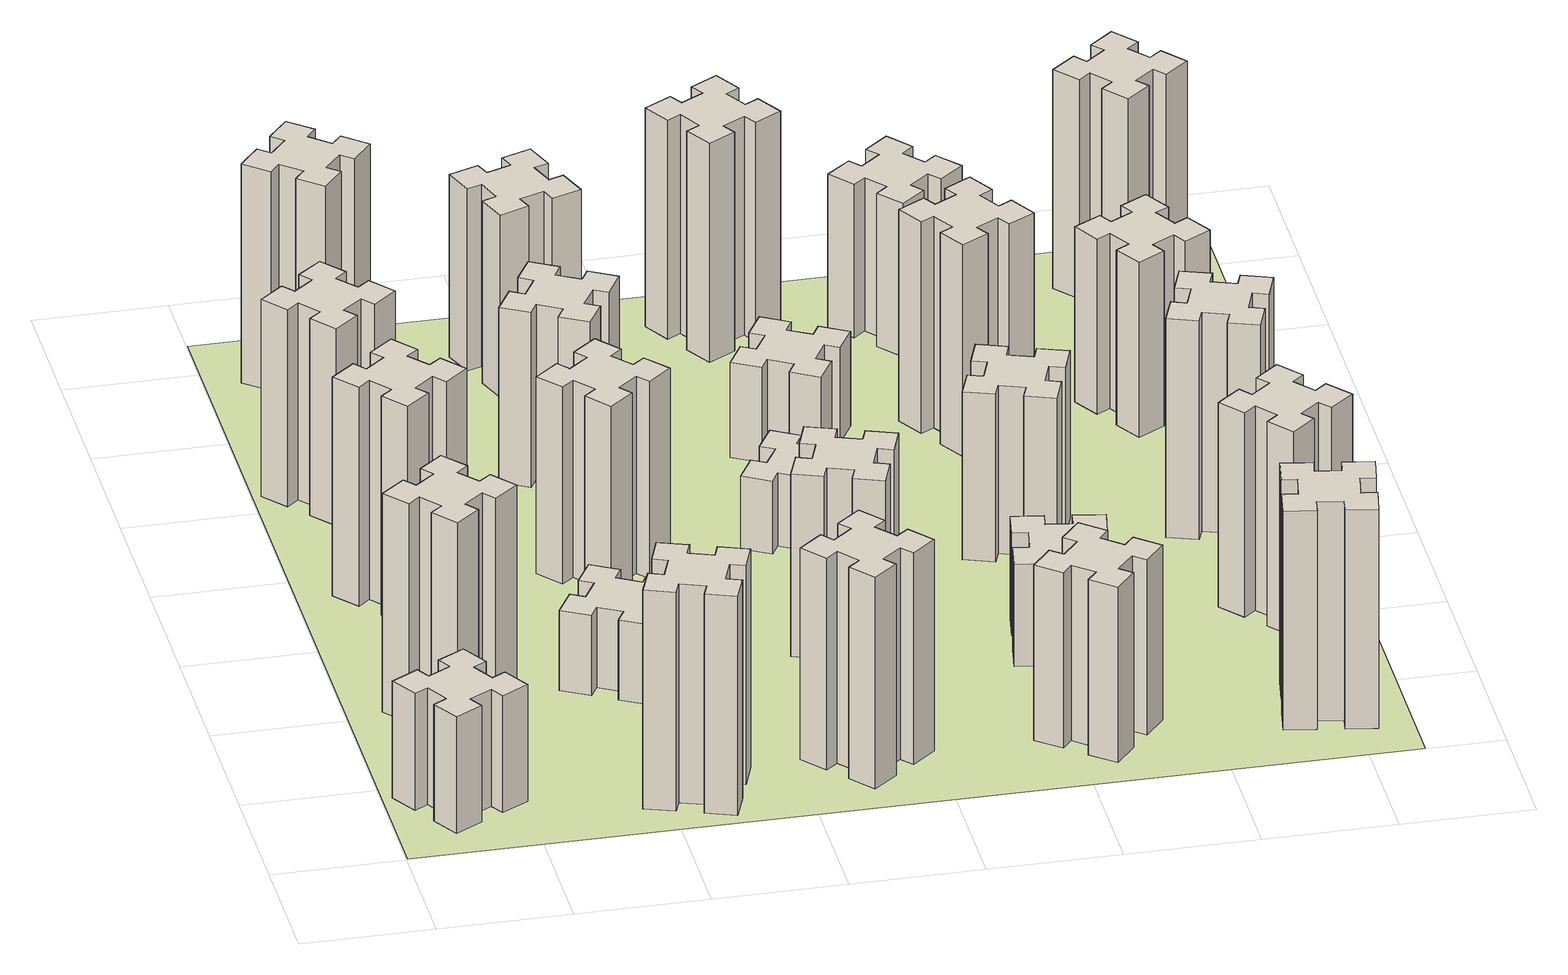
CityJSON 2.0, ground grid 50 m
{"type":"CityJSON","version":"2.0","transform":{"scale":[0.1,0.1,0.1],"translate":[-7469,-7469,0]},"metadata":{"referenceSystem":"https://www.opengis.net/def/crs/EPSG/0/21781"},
"CityObjects":{
"building1":{"type":"Building","attributes":{"class":"1000","function":"1000","usage":"1000","yearOfConstruction":2016,"roofType":"1000","measuredHeight":48,"storeysAboveGround":30,"storeysBelowGround":0},"geometry":[{"type":"Solid","lod":"1","boundaries":[[[[0,1,2,3,4,5,6,7,8,9,10,11,12,13,14,15,16,17,18,19]],[[17,16,20,21]],[[16,15,22,20]],[[15,14,23,22]],[[14,13,24,23]],[[13,12,25,24]],[[12,11,26,25]],[[11,10,27,26]],[[10,9,28,27]],[[9,8,29,28]],[[8,7,30,29]],[[7,6,31,30]],[[6,5,32,31]],[[5,4,33,32]],[[4,3,34,33]],[[3,2,35,34]],[[2,1,36,35]],[[1,0,37,36]],[[0,19,38,37]],[[19,18,39,38]],[[18,17,21,39]],[[24,25,26,27,28,29,30,31,32,33,34,35,36,37,38,39,21,20,22,23]]]]}]},
"building2":{"type":"Building","attributes":{"class":"1000","function":"1000","usage":"1000","yearOfConstruction":2016,"roofType":"1000","measuredHeight":90,"storeysAboveGround":30,"storeysBelowGround":0},"geometry":[{"type":"Solid","lod":"1","boundaries":[[[[40,41,42,43,44,45,46,47,48,49,50,51,52,53,54,55,56,57,58,59]],[[57,56,60,61]],[[56,55,62,60]],[[55,54,63,62]],[[54,53,64,63]],[[53,52,65,64]],[[52,51,66,65]],[[51,50,67,66]],[[50,49,68,67]],[[49,48,69,68]],[[48,47,70,69]],[[47,46,71,70]],[[46,45,72,71]],[[45,44,73,72]],[[44,43,74,73]],[[43,42,75,74]],[[42,41,76,75]],[[41,40,77,76]],[[40,59,78,77]],[[59,58,79,78]],[[58,57,61,79]],[[64,65,66,67,68,69,70,71,72,73,74,75,76,77,78,79,61,60,62,63]]]]}]},
"building3":{"type":"Building","attributes":{"class":"1000","function":"1000","usage":"1000","yearOfConstruction":2016,"roofType":"1000","measuredHeight":90,"storeysAboveGround":30,"storeysBelowGround":0},"geometry":[{"type":"Solid","lod":"1","boundaries":[[[[80,81,82,83,84,85,86,87,88,89,90,91,92,93,94,95,96,97,98,99]],[[97,96,100,101]],[[96,95,102,100]],[[95,94,103,102]],[[94,93,104,103]],[[93,92,105,104]],[[92,91,106,105]],[[91,90,107,106]],[[90,89,108,107]],[[89,88,109,108]],[[88,87,110,109]],[[87,86,111,110]],[[86,85,112,111]],[[85,84,113,112]],[[84,83,114,113]],[[83,82,115,114]],[[82,81,116,115]],[[81,80,117,116]],[[80,99,118,117]],[[99,98,119,118]],[[98,97,101,119]],[[104,105,106,107,108,109,110,111,112,113,114,115,116,117,118,119,101,100,102,103]]]]}]},
"building4":{"type":"Building","attributes":{"class":"1000","function":"1000","usage":"1000","yearOfConstruction":2016,"roofType":"1000","measuredHeight":81,"storeysAboveGround":30,"storeysBelowGround":0},"geometry":[{"type":"Solid","lod":"1","boundaries":[[[[120,121,122,123,124,125,126,127,128,129,130,131,132,133,134,135,136,137,138,139]],[[137,136,140,141]],[[136,135,142,140]],[[135,134,143,142]],[[134,133,144,143]],[[133,132,145,144]],[[132,131,146,145]],[[131,130,147,146]],[[130,129,148,147]],[[129,128,149,148]],[[128,127,150,149]],[[127,126,151,150]],[[126,125,152,151]],[[125,124,153,152]],[[124,123,154,153]],[[123,122,155,154]],[[122,121,156,155]],[[121,120,157,156]],[[120,139,158,157]],[[139,138,159,158]],[[138,137,141,159]],[[144,145,146,147,148,149,150,151,152,153,154,155,156,157,158,159,141,140,142,143]]]]}]},
"building5":{"type":"Building","attributes":{"class":"1000","function":"1000","usage":"1000","yearOfConstruction":2016,"roofType":"1000","measuredHeight":90,"storeysAboveGround":30,"storeysBelowGround":0},"geometry":[{"type":"Solid","lod":"1","boundaries":[[[[160,161,162,163,164,165,166,167,168,169,170,171,172,173,174,175,176,177,178,179]],[[177,176,180,181]],[[176,175,182,180]],[[175,174,183,182]],[[174,173,184,183]],[[173,172,185,184]],[[172,171,186,185]],[[171,170,187,186]],[[170,169,188,187]],[[169,168,189,188]],[[168,167,190,189]],[[167,166,191,190]],[[166,165,192,191]],[[165,164,193,192]],[[164,163,194,193]],[[163,162,195,194]],[[162,161,196,195]],[[161,160,197,196]],[[160,179,198,197]],[[179,178,199,198]],[[178,177,181,199]],[[184,185,186,187,188,189,190,191,192,193,194,195,196,197,198,199,181,180,182,183]]]]}]},
"building6":{"type":"Building","attributes":{"class":"1000","function":"1000","usage":"1000","yearOfConstruction":2016,"roofType":"1000","measuredHeight":33,"storeysAboveGround":30,"storeysBelowGround":0},"geometry":[{"type":"Solid","lod":"1","boundaries":[[[[200,201,202,203,204,205,206,207,208,209,210,211,212,213,214,215,216,217,218,219]],[[217,216,220,221]],[[216,215,222,220]],[[215,214,223,222]],[[214,213,224,223]],[[213,212,225,224]],[[212,211,226,225]],[[211,210,227,226]],[[210,209,228,227]],[[209,208,229,228]],[[208,207,230,229]],[[207,206,231,230]],[[206,205,232,231]],[[205,204,233,232]],[[204,203,234,233]],[[203,202,235,234]],[[202,201,236,235]],[[201,200,237,236]],[[200,219,238,237]],[[219,218,239,238]],[[218,217,221,239]],[[224,225,226,227,228,229,230,231,232,233,234,235,236,237,238,239,221,220,222,223]]]]}]},
"building7":{"type":"Building","attributes":{"class":"1000","function":"1000","usage":"1000","yearOfConstruction":2016,"roofType":"1000","measuredHeight":90,"storeysAboveGround":30,"storeysBelowGround":0},"geometry":[{"type":"Solid","lod":"1","boundaries":[[[[240,241,242,243,244,245,246,247,248,249,250,251,252,253,254,255,256,257,258,259]],[[257,256,260,261]],[[256,255,262,260]],[[255,254,263,262]],[[254,253,264,263]],[[253,252,265,264]],[[252,251,266,265]],[[251,250,267,266]],[[250,249,268,267]],[[249,248,269,268]],[[248,247,270,269]],[[247,246,271,270]],[[246,245,272,271]],[[245,244,273,272]],[[244,243,274,273]],[[243,242,275,274]],[[242,241,276,275]],[[241,240,277,276]],[[240,259,278,277]],[[259,258,279,278]],[[258,257,261,279]],[[264,265,266,267,268,269,270,271,272,273,274,275,276,277,278,279,261,260,262,263]]]]}]},
"building8":{"type":"Building","attributes":{"class":"1000","function":"1000","usage":"1000","yearOfConstruction":2016,"roofType":"1000","measuredHeight":81,"storeysAboveGround":30,"storeysBelowGround":0},"geometry":[{"type":"Solid","lod":"1","boundaries":[[[[280,281,282,283,284,285,286,287,288,289,290,291,292,293,294,295,296,297,298,299]],[[297,296,300,301]],[[296,295,302,300]],[[295,294,303,302]],[[294,293,304,303]],[[293,292,305,304]],[[292,291,306,305]],[[291,290,307,306]],[[290,289,308,307]],[[289,288,309,308]],[[288,287,310,309]],[[287,286,311,310]],[[286,285,312,311]],[[285,284,313,312]],[[284,283,314,313]],[[283,282,315,314]],[[282,281,316,315]],[[281,280,317,316]],[[280,299,318,317]],[[299,298,319,318]],[[298,297,301,319]],[[304,305,306,307,308,309,310,311,312,313,314,315,316,317,318,319,301,300,302,303]]]]}]},
"building9":{"type":"Building","attributes":{"class":"1000","function":"1000","usage":"1000","yearOfConstruction":2016,"roofType":"1000","measuredHeight":87,"storeysAboveGround":30,"storeysBelowGround":0},"geometry":[{"type":"Solid","lod":"1","boundaries":[[[[320,321,322,323,324,325,326,327,328,329,330,331,332,333,334,335,336,337,338,339]],[[337,336,340,341]],[[336,335,342,340]],[[335,334,343,342]],[[334,333,344,343]],[[333,332,345,344]],[[332,331,346,345]],[[331,330,347,346]],[[330,329,348,347]],[[329,328,349,348]],[[328,327,350,349]],[[327,326,351,350]],[[326,325,352,351]],[[325,324,353,352]],[[324,323,354,353]],[[323,322,355,354]],[[322,321,356,355]],[[321,320,357,356]],[[320,339,358,357]],[[339,338,359,358]],[[338,337,341,359]],[[344,345,346,347,348,349,350,351,352,353,354,355,356,357,358,359,341,340,342,343]]]]}]},
"building10":{"type":"Building","attributes":{"class":"1000","function":"1000","usage":"1000","yearOfConstruction":2016,"roofType":"1000","measuredHeight":72,"storeysAboveGround":30,"storeysBelowGround":0},"geometry":[{"type":"Solid","lod":"1","boundaries":[[[[360,361,362,363,364,365,366,367,368,369,370,371,372,373,374,375,376,377,378,379]],[[377,376,380,381]],[[376,375,382,380]],[[375,374,383,382]],[[374,373,384,383]],[[373,372,385,384]],[[372,371,386,385]],[[371,370,387,386]],[[370,369,388,387]],[[369,368,389,388]],[[368,367,390,389]],[[367,366,391,390]],[[366,365,392,391]],[[365,364,393,392]],[[364,363,394,393]],[[363,362,395,394]],[[362,361,396,395]],[[361,360,397,396]],[[360,379,398,397]],[[379,378,399,398]],[[378,377,381,399]],[[384,385,386,387,388,389,390,391,392,393,394,395,396,397,398,399,381,380,382,383]]]]}]},
"building11":{"type":"Building","attributes":{"class":"1000","function":"1000","usage":"1000","yearOfConstruction":2016,"roofType":"1000","measuredHeight":75,"storeysAboveGround":30,"storeysBelowGround":0},"geometry":[{"type":"Solid","lod":"1","boundaries":[[[[400,401,402,403,404,405,406,407,408,409,410,411,412,413,414,415,416,417,418,419]],[[417,416,420,421]],[[416,415,422,420]],[[415,414,423,422]],[[414,413,424,423]],[[413,412,425,424]],[[412,411,426,425]],[[411,410,427,426]],[[410,409,428,427]],[[409,408,429,428]],[[408,407,430,429]],[[407,406,431,430]],[[406,405,432,431]],[[405,404,433,432]],[[404,403,434,433]],[[403,402,435,434]],[[402,401,436,435]],[[401,400,437,436]],[[400,419,438,437]],[[419,418,439,438]],[[418,417,421,439]],[[424,425,426,427,428,429,430,431,432,433,434,435,436,437,438,439,421,420,422,423]]]]}]},
"building12":{"type":"Building","attributes":{"class":"1000","function":"1000","usage":"1000","yearOfConstruction":2016,"roofType":"1000","measuredHeight":75,"storeysAboveGround":30,"storeysBelowGround":0},"geometry":[{"type":"Solid","lod":"1","boundaries":[[[[440,441,442,443,444,445,446,447,448,449,450,451,452,453,454,455,456,457,458,459]],[[457,456,460,461]],[[456,455,462,460]],[[455,454,463,462]],[[454,453,464,463]],[[453,452,465,464]],[[452,451,466,465]],[[451,450,467,466]],[[450,449,468,467]],[[449,448,469,468]],[[448,447,470,469]],[[447,446,471,470]],[[446,445,472,471]],[[445,444,473,472]],[[444,443,474,473]],[[443,442,475,474]],[[442,441,476,475]],[[441,440,477,476]],[[440,459,478,477]],[[459,458,479,478]],[[458,457,461,479]],[[464,465,466,467,468,469,470,471,472,473,474,475,476,477,478,479,461,460,462,463]]]]}]},
"building13":{"type":"Building","attributes":{"class":"1000","function":"1000","usage":"1000","yearOfConstruction":2016,"roofType":"1000","measuredHeight":30,"storeysAboveGround":30,"storeysBelowGround":0},"geometry":[{"type":"Solid","lod":"1","boundaries":[[[[480,481,482,483,484,485,486,487,488,489,490,491,492,493,494,495,496,497,498,499]],[[497,496,500,501]],[[496,495,502,500]],[[495,494,503,502]],[[494,493,504,503]],[[493,492,505,504]],[[492,491,506,505]],[[491,490,507,506]],[[490,489,508,507]],[[489,488,509,508]],[[488,487,510,509]],[[487,486,511,510]],[[486,485,512,511]],[[485,484,513,512]],[[484,483,514,513]],[[483,482,515,514]],[[482,481,516,515]],[[481,480,517,516]],[[480,499,518,517]],[[499,498,519,518]],[[498,497,501,519]],[[504,505,506,507,508,509,510,511,512,513,514,515,516,517,518,519,501,500,502,503]]]]}]},
"building14":{"type":"Building","attributes":{"class":"1000","function":"1000","usage":"1000","yearOfConstruction":2016,"roofType":"1000","measuredHeight":72,"storeysAboveGround":30,"storeysBelowGround":0},"geometry":[{"type":"Solid","lod":"1","boundaries":[[[[520,521,522,523,524,525,526,527,528,529,530,531,532,533,534,535,536,537,538,539]],[[537,536,540,541]],[[536,535,542,540]],[[535,534,543,542]],[[534,533,544,543]],[[533,532,545,544]],[[532,531,546,545]],[[531,530,547,546]],[[530,529,548,547]],[[529,528,549,548]],[[528,527,550,549]],[[527,526,551,550]],[[526,525,552,551]],[[525,524,553,552]],[[524,523,554,553]],[[523,522,555,554]],[[522,521,556,555]],[[521,520,557,556]],[[520,539,558,557]],[[539,538,559,558]],[[538,537,541,559]],[[544,545,546,547,548,549,550,551,552,553,554,555,556,557,558,559,541,540,542,543]]]]}]},
"building15":{"type":"Building","attributes":{"class":"1000","function":"1000","usage":"1000","yearOfConstruction":2016,"roofType":"1000","measuredHeight":39,"storeysAboveGround":30,"storeysBelowGround":0},"geometry":[{"type":"Solid","lod":"1","boundaries":[[[[560,561,562,563,564,565,566,567,568,569,570,571,572,573,574,575,576,577,578,579]],[[577,576,580,581]],[[576,575,582,580]],[[575,574,583,582]],[[574,573,584,583]],[[573,572,585,584]],[[572,571,586,585]],[[571,570,587,586]],[[570,569,588,587]],[[569,568,589,588]],[[568,567,590,589]],[[567,566,591,590]],[[566,565,592,591]],[[565,564,593,592]],[[564,563,594,593]],[[563,562,595,594]],[[562,561,596,595]],[[561,560,597,596]],[[560,579,598,597]],[[579,578,599,598]],[[578,577,581,599]],[[584,585,586,587,588,589,590,591,592,593,594,595,596,597,598,599,581,580,582,583]]]]}]},
"building16":{"type":"Building","attributes":{"class":"1000","function":"1000","usage":"1000","yearOfConstruction":2016,"roofType":"1000","measuredHeight":90,"storeysAboveGround":30,"storeysBelowGround":0},"geometry":[{"type":"Solid","lod":"1","boundaries":[[[[600,601,602,603,604,605,606,607,608,609,610,611,612,613,614,615,616,617,618,619]],[[617,616,620,621]],[[616,615,622,620]],[[615,614,623,622]],[[614,613,624,623]],[[613,612,625,624]],[[612,611,626,625]],[[611,610,627,626]],[[610,609,628,627]],[[609,608,629,628]],[[608,607,630,629]],[[607,606,631,630]],[[606,605,632,631]],[[605,604,633,632]],[[604,603,634,633]],[[603,602,635,634]],[[602,601,636,635]],[[601,600,637,636]],[[600,619,638,637]],[[619,618,639,638]],[[618,617,621,639]],[[624,625,626,627,628,629,630,631,632,633,634,635,636,637,638,639,621,620,622,623]]]]}]},
"building17":{"type":"Building","attributes":{"class":"1000","function":"1000","usage":"1000","yearOfConstruction":2016,"roofType":"1000","measuredHeight":42,"storeysAboveGround":30,"storeysBelowGround":0},"geometry":[{"type":"Solid","lod":"1","boundaries":[[[[640,641,642,643,644,645,646,647,648,649,650,651,652,653,654,655,656,657,658,659]],[[657,656,660,661]],[[656,655,662,660]],[[655,654,663,662]],[[654,653,664,663]],[[653,652,665,664]],[[652,651,666,665]],[[651,650,667,666]],[[650,649,668,667]],[[649,648,669,668]],[[648,647,670,669]],[[647,646,671,670]],[[646,645,672,671]],[[645,644,673,672]],[[644,643,674,673]],[[643,642,675,674]],[[642,641,676,675]],[[641,640,677,676]],[[640,659,678,677]],[[659,658,679,678]],[[658,657,661,679]],[[664,665,666,667,668,669,670,671,672,673,674,675,676,677,678,679,661,660,662,663]]]]}]},
"building18":{"type":"Building","attributes":{"class":"1000","function":"1000","usage":"1000","yearOfConstruction":2016,"roofType":"1000","measuredHeight":69,"storeysAboveGround":30,"storeysBelowGround":0},"geometry":[{"type":"Solid","lod":"1","boundaries":[[[[680,681,682,683,684,685,686,687,688,689,690,691,692,693,694,695,696,697,698,699]],[[697,696,700,701]],[[696,695,702,700]],[[695,694,703,702]],[[694,693,704,703]],[[693,692,705,704]],[[692,691,706,705]],[[691,690,707,706]],[[690,689,708,707]],[[689,688,709,708]],[[688,687,710,709]],[[687,686,711,710]],[[686,685,712,711]],[[685,684,713,712]],[[684,683,714,713]],[[683,682,715,714]],[[682,681,716,715]],[[681,680,717,716]],[[680,699,718,717]],[[699,698,719,718]],[[698,697,701,719]],[[704,705,706,707,708,709,710,711,712,713,714,715,716,717,718,719,701,700,702,703]]]]}]},
"building19":{"type":"Building","attributes":{"class":"1000","function":"1000","usage":"1000","yearOfConstruction":2016,"roofType":"1000","measuredHeight":87,"storeysAboveGround":30,"storeysBelowGround":0},"geometry":[{"type":"Solid","lod":"1","boundaries":[[[[720,721,722,723,724,725,726,727,728,729,730,731,732,733,734,735,736,737,738,739]],[[737,736,740,741]],[[736,735,742,740]],[[735,734,743,742]],[[734,733,744,743]],[[733,732,745,744]],[[732,731,746,745]],[[731,730,747,746]],[[730,729,748,747]],[[729,728,749,748]],[[728,727,750,749]],[[727,726,751,750]],[[726,725,752,751]],[[725,724,753,752]],[[724,723,754,753]],[[723,722,755,754]],[[722,721,756,755]],[[721,720,757,756]],[[720,739,758,757]],[[739,738,759,758]],[[738,737,741,759]],[[744,745,746,747,748,749,750,751,752,753,754,755,756,757,758,759,741,740,742,743]]]]}]},
"building20":{"type":"Building","attributes":{"class":"1000","function":"1000","usage":"1000","yearOfConstruction":2016,"roofType":"1000","measuredHeight":63,"storeysAboveGround":30,"storeysBelowGround":0},"geometry":[{"type":"Solid","lod":"1","boundaries":[[[[760,761,762,763,764,765,766,767,768,769,770,771,772,773,774,775,776,777,778,779]],[[777,776,780,781]],[[776,775,782,780]],[[775,774,783,782]],[[774,773,784,783]],[[773,772,785,784]],[[772,771,786,785]],[[771,770,787,786]],[[770,769,788,787]],[[769,768,789,788]],[[768,767,790,789]],[[767,766,791,790]],[[766,765,792,791]],[[765,764,793,792]],[[764,763,794,793]],[[763,762,795,794]],[[762,761,796,795]],[[761,760,797,796]],[[760,779,798,797]],[[779,778,799,798]],[[778,777,781,799]],[[784,785,786,787,788,789,790,791,792,793,794,795,796,797,798,799,781,780,782,783]]]]}]},
"building21":{"type":"Building","attributes":{"class":"1000","function":"1000","usage":"1000","yearOfConstruction":2016,"roofType":"1000","measuredHeight":90,"storeysAboveGround":30,"storeysBelowGround":0},"geometry":[{"type":"Solid","lod":"1","boundaries":[[[[800,801,802,803,804,805,806,807,808,809,810,811,812,813,814,815,816,817,818,819]],[[817,816,820,821]],[[816,815,822,820]],[[815,814,823,822]],[[814,813,824,823]],[[813,812,825,824]],[[812,811,826,825]],[[811,810,827,826]],[[810,809,828,827]],[[809,808,829,828]],[[808,807,830,829]],[[807,806,831,830]],[[806,805,832,831]],[[805,804,833,832]],[[804,803,834,833]],[[803,802,835,834]],[[802,801,836,835]],[[801,800,837,836]],[[800,819,838,837]],[[819,818,839,838]],[[818,817,821,839]],[[824,825,826,827,828,829,830,831,832,833,834,835,836,837,838,839,821,820,822,823]]]]}]},
"building22":{"type":"Building","attributes":{"class":"1000","function":"1000","usage":"1000","yearOfConstruction":2016,"roofType":"1000","measuredHeight":84,"storeysAboveGround":30,"storeysBelowGround":0},"geometry":[{"type":"Solid","lod":"1","boundaries":[[[[840,841,842,843,844,845,846,847,848,849,850,851,852,853,854,855,856,857,858,859]],[[857,856,860,861]],[[856,855,862,860]],[[855,854,863,862]],[[854,853,864,863]],[[853,852,865,864]],[[852,851,866,865]],[[851,850,867,866]],[[850,849,868,867]],[[849,848,869,868]],[[848,847,870,869]],[[847,846,871,870]],[[846,845,872,871]],[[845,844,873,872]],[[844,843,874,873]],[[843,842,875,874]],[[842,841,876,875]],[[841,840,877,876]],[[840,859,878,877]],[[859,858,879,878]],[[858,857,861,879]],[[864,865,866,867,868,869,870,871,872,873,874,875,876,877,878,879,861,860,862,863]]]]}]},
"building23":{"type":"Building","attributes":{"class":"1000","function":"1000","usage":"1000","yearOfConstruction":2016,"roofType":"1000","measuredHeight":90,"storeysAboveGround":30,"storeysBelowGround":0},"geometry":[{"type":"Solid","lod":"1","boundaries":[[[[880,881,882,883,884,885,886,887,888,889,890,891,892,893,894,895,896,897,898,899]],[[897,896,900,901]],[[896,895,902,900]],[[895,894,903,902]],[[894,893,904,903]],[[893,892,905,904]],[[892,891,906,905]],[[891,890,907,906]],[[890,889,908,907]],[[889,888,909,908]],[[888,887,910,909]],[[887,886,911,910]],[[886,885,912,911]],[[885,884,913,912]],[[884,883,914,913]],[[883,882,915,914]],[[882,881,916,915]],[[881,880,917,916]],[[880,899,918,917]],[[899,898,919,918]],[[898,897,901,919]],[[904,905,906,907,908,909,910,911,912,913,914,915,916,917,918,919,901,900,902,903]]]]}]},
"building24":{"type":"Building","attributes":{"class":"1000","function":"1000","usage":"1000","yearOfConstruction":2016,"roofType":"1000","measuredHeight":72,"storeysAboveGround":30,"storeysBelowGround":0},"geometry":[{"type":"Solid","lod":"1","boundaries":[[[[920,921,922,923,924,925,926,927,928,929,930,931,932,933,934,935,936,937,938,939]],[[937,936,940,941]],[[936,935,942,940]],[[935,934,943,942]],[[934,933,944,943]],[[933,932,945,944]],[[932,931,946,945]],[[931,930,947,946]],[[930,929,948,947]],[[929,928,949,948]],[[928,927,950,949]],[[927,926,951,950]],[[926,925,952,951]],[[925,924,953,952]],[[924,923,954,953]],[[923,922,955,954]],[[922,921,956,955]],[[921,920,957,956]],[[920,939,958,957]],[[939,938,959,958]],[[938,937,941,959]],[[944,945,946,947,948,949,950,951,952,953,954,955,956,957,958,959,941,940,942,943]]]]}]},
"building25":{"type":"Building","attributes":{"class":"1000","function":"1000","usage":"1000","yearOfConstruction":2016,"roofType":"1000","measuredHeight":90,"storeysAboveGround":30,"storeysBelowGround":0},"geometry":[{"type":"Solid","lod":"1","boundaries":[[[[960,961,962,963,964,965,966,967,968,969,970,971,972,973,974,975,976,977,978,979]],[[977,976,980,981]],[[976,975,982,980]],[[975,974,983,982]],[[974,973,984,983]],[[973,972,985,984]],[[972,971,986,985]],[[971,970,987,986]],[[970,969,988,987]],[[969,968,989,988]],[[968,967,990,989]],[[967,966,991,990]],[[966,965,992,991]],[[965,964,993,992]],[[964,963,994,993]],[[963,962,995,994]],[[962,961,996,995]],[[961,960,997,996]],[[960,979,998,997]],[[979,978,999,998]],[[978,977,981,999]],[[984,985,986,987,988,989,990,991,992,993,994,995,996,997,998,999,981,980,982,983]]]]}]},
"landuse1":{"type":"LandUse","attributes":{"name":"plot1","function":"1010"},"geometry":[{"type":"MultiSurface","lod":"1","boundaries":[[[1000,1001,1002,1003]]]}]}
},
"vertices":[
[287,255,0],[374,305,0],[404,253,0],[508,313,0],[448,417,0],[396,387,0],[346,474,0],[398,504,0],[338,608,0],[234,548,0],[264,496,0],[177,446,0],[147,498,0],[43,438,0],[103,334,0],[155,364,0],[205,277,0],[153,247,0],[213,143,0],[317,203,0],[205,277,480],[153,247,480],[155,364,480],[103,334,480],[43,438,480],[147,498,480],[177,446,480],[264,496,480],[234,548,480],[338,608,480],[398,504,480],[346,474,480],[396,387,480],[448,417,480],[508,313,480],[404,253,480],[374,305,480],[287,255,480],[317,203,480],[213,143,480],
[492,1048,0],[427,1124,0],[473,1163,0],[396,1255,0],[304,1178,0],[343,1132,0],[266,1067,0],[228,1113,0],[136,1036,0],[213,944,0],[259,983,0],[323,906,0],[277,868,0],[354,776,0],[446,853,0],[408,899,0],[484,963,0],[523,917,0],[615,994,0],[538,1086,0],[484,963,900],[523,917,900],[408,899,900],[446,853,900],[354,776,900],[277,868,900],[323,906,900],[259,983,900],[213,944,900],[136,1036,900],[228,1113,900],[266,1067,900],[343,1132,900],[304,1178,900],[396,1255,900],[473,1163,900],[427,1124,900],[492,1048,900],[538,1086,900],[615,994,900],
[492,1888,0],[427,1964,0],[473,2003,0],[396,2095,0],[304,2018,0],[343,1972,0],[266,1907,0],[228,1953,0],[136,1876,0],[213,1784,0],[259,1823,0],[323,1746,0],[277,1708,0],[354,1616,0],[446,1693,0],[408,1739,0],[484,1803,0],[523,1757,0],[615,1834,0],[538,1926,0],[484,1803,900],[523,1757,900],[408,1739,900],[446,1693,900],[354,1616,900],[277,1708,900],[323,1746,900],[259,1823,900],[213,1784,900],[136,1876,900],[228,1953,900],[266,1907,900],[343,1972,900],[304,2018,900],[396,2095,900],[473,2003,900],[427,1964,900],[492,1888,900],[538,1926,900],[615,1834,900],
[243,2712,0],[166,2647,0],[128,2693,0],[36,2616,0],[113,2524,0],[159,2563,0],[223,2486,0],[177,2448,0],[254,2356,0],[346,2433,0],[308,2479,0],[384,2543,0],[423,2497,0],[515,2574,0],[438,2666,0],[392,2628,0],[327,2704,0],[373,2743,0],[296,2835,0],[204,2758,0],[327,2704,810],[373,2743,810],[392,2628,810],[438,2666,810],[515,2574,810],[423,2497,810],[384,2543,810],[308,2479,810],[346,2433,810],[254,2356,810],[177,2448,810],[223,2486,810],[159,2563,810],[113,2524,810],[36,2616,810],[128,2693,810],[166,2647,810],[243,2712,810],[204,2758,810],[296,2835,810],
[1029,360,0],[995,266,0],[939,287,0],[897,174,0],[1010,133,0],[1031,189,0],[1125,155,0],[1104,99,0],[1217,57,0],[1258,170,0],[1202,191,0],[1236,285,0],[1292,264,0],[1333,377,0],[1220,418,0],[1200,362,0],[1106,396,0],[1127,452,0],[1014,493,0],[973,380,0],[1106,396,900],[1127,452,900],[1200,362,900],[1220,418,900],[1333,377,900],[1292,264,900],[1236,285,900],[1202,191,900],[1258,170,900],[1217,57,900],[1104,99,900],[1125,155,900],[1031,189,900],[1010,133,900],[897,174,900],[939,287,900],[995,266,900],[1029,360,900],[973,380,900],[1014,493,900],
[1086,1017,0],[1136,1104,0],[1188,1074,0],[1248,1178,0],[1144,1238,0],[1114,1186,0],[1027,1236,0],[1057,1288,0],[953,1348,0],[893,1244,0],[945,1214,0],[895,1127,0],[843,1157,0],[783,1053,0],[887,993,0],[917,1045,0],[1004,995,0],[974,943,0],[1078,883,0],[1138,987,0],[1004,995,330],[974,943,330],[917,1045,330],[887,993,330],[783,1053,330],[843,1157,330],[895,1127,330],[945,1214,330],[893,1244,330],[953,1348,330],[1057,1288,330],[1027,1236,330],[1114,1186,330],[1144,1238,330],[1248,1178,330],[1188,1074,330],[1136,1104,330],[1086,1017,330],[1138,987,330],[1078,883,330],
[484,3487,0],[408,3552,0],[446,3598,0],[354,3675,0],[277,3583,0],[323,3544,0],[259,3468,0],[213,3506,0],[136,3414,0],[228,3337,0],[266,3383,0],[343,3319,0],[304,3273,0],[396,3196,0],[473,3288,0],[427,3326,0],[492,3403,0],[538,3364,0],[615,3456,0],[523,3533,0],[492,3403,900],[538,3364,900],[427,3326,900],[473,3288,900],[396,3196,900],[304,3273,900],[343,3319,900],[266,3383,900],[228,3337,900],[136,3414,900],[213,3506,900],[259,3468,900],[323,3544,900],[277,3583,900],[354,3675,900],[446,3598,900],[408,3552,900],[484,3487,900],[523,3533,900],[615,3456,900],
[1083,1972,0],[1006,1907,0],[968,1953,0],[876,1876,0],[953,1784,0],[999,1823,0],[1063,1746,0],[1017,1708,0],[1094,1616,0],[1186,1693,0],[1148,1739,0],[1224,1803,0],[1263,1757,0],[1355,1834,0],[1278,1926,0],[1232,1888,0],[1167,1964,0],[1213,2003,0],[1136,2095,0],[1044,2018,0],[1167,1964,810],[1213,2003,810],[1232,1888,810],[1278,1926,810],[1355,1834,810],[1263,1757,810],[1224,1803,810],[1148,1739,810],[1186,1693,810],[1094,1616,810],[1017,1708,810],[1063,1746,810],[999,1823,810],[953,1784,810],[876,1876,810],[968,1953,810],[1006,1907,810],[1083,1972,810],[1044,2018,810],[1136,2095,810],
[1639,343,0],[1703,266,0],[1657,228,0],[1734,136,0],[1826,213,0],[1788,259,0],[1864,323,0],[1903,277,0],[1995,354,0],[1918,446,0],[1872,408,0],[1807,484,0],[1853,523,0],[1776,615,0],[1684,538,0],[1723,492,0],[1646,427,0],[1608,473,0],[1516,396,0],[1593,304,0],[1646,427,870],[1608,473,870],[1723,492,870],[1684,538,870],[1776,615,870],[1853,523,870],[1807,484,870],[1872,408,870],[1918,446,870],[1995,354,870],[1903,277,870],[1864,323,870],[1788,259,870],[1826,213,870],[1734,136,870],[1657,228,870],[1703,266,870],[1639,343,870],[1593,304,870],[1516,396,870],
[1214,2666,0],[1127,2716,0],[1157,2768,0],[1053,2828,0],[993,2724,0],[1045,2694,0],[995,2607,0],[943,2637,0],[883,2533,0],[987,2473,0],[1017,2525,0],[1104,2475,0],[1074,2423,0],[1178,2363,0],[1238,2467,0],[1186,2497,0],[1236,2584,0],[1288,2554,0],[1348,2658,0],[1244,2718,0],[1236,2584,720],[1288,2554,720],[1186,2497,720],[1238,2467,720],[1178,2363,720],[1074,2423,720],[1104,2475,720],[1017,2525,720],[987,2473,720],[883,2533,720],[943,2637,720],[995,2607,720],[1045,2694,720],[993,2724,720],[1053,2828,720],[1157,2768,720],[1127,2716,720],[1214,2666,720],[1244,2718,720],[1348,2658,720],
[1125,3456,0],[1031,3422,0],[1010,3478,0],[897,3437,0],[939,3324,0],[995,3345,0],[1029,3251,0],[973,3230,0],[1014,3117,0],[1127,3159,0],[1106,3215,0],[1200,3249,0],[1220,3193,0],[1333,3234,0],[1292,3347,0],[1236,3326,0],[1202,3420,0],[1258,3440,0],[1217,3553,0],[1104,3512,0],[1202,3420,750],[1258,3440,750],[1236,3326,750],[1292,3347,750],[1333,3234,750],[1220,3193,750],[1200,3249,750],[1106,3215,750],[1127,3159,750],[1014,3117,750],[973,3230,750],[1029,3251,750],[995,3345,750],[939,3324,750],[897,3437,750],[1010,3478,750],[1031,3422,750],[1125,3456,750],[1104,3512,750],[1217,3553,750],
[1769,1300,0],[1735,1206,0],[1679,1227,0],[1637,1114,0],[1750,1073,0],[1771,1129,0],[1865,1095,0],[1844,1039,0],[1957,997,0],[1998,1110,0],[1942,1131,0],[1976,1225,0],[2032,1204,0],[2073,1317,0],[1960,1358,0],[1940,1302,0],[1846,1336,0],[1867,1392,0],[1754,1433,0],[1713,1320,0],[1846,1336,750],[1867,1392,750],[1940,1302,750],[1960,1358,750],[2073,1317,750],[2032,1204,750],[1976,1225,750],[1942,1131,750],[1998,1110,750],[1957,997,750],[1844,1039,750],[1865,1095,750],[1771,1129,750],[1750,1073,750],[1637,1114,750],[1679,1227,750],[1735,1206,750],[1769,1300,750],[1713,1320,750],[1754,1433,750],
[1785,2054,0],[1735,1967,0],[1683,1997,0],[1623,1893,0],[1727,1833,0],[1757,1885,0],[1844,1835,0],[1814,1783,0],[1918,1723,0],[1978,1827,0],[1926,1857,0],[1976,1944,0],[2028,1914,0],[2088,2018,0],[1984,2078,0],[1954,2026,0],[1867,2076,0],[1897,2128,0],[1793,2188,0],[1733,2084,0],[1867,2076,300],[1897,2128,300],[1954,2026,300],[1984,2078,300],[2088,2018,300],[2028,1914,300],[1976,1944,300],[1926,1857,300],[1978,1827,300],[1918,1723,300],[1814,1783,300],[1844,1835,300],[1757,1885,300],[1727,1833,300],[1623,1893,300],[1683,1997,300],[1735,1967,300],[1785,2054,300],[1733,2084,300],[1793,2188,300],
[2486,323,0],[2563,259,0],[2524,213,0],[2616,136,0],[2693,228,0],[2647,266,0],[2712,343,0],[2758,304,0],[2835,396,0],[2743,473,0],[2704,427,0],[2628,492,0],[2666,538,0],[2574,615,0],[2497,523,0],[2543,484,0],[2479,408,0],[2433,446,0],[2356,354,0],[2448,277,0],[2479,408,720],[2433,446,720],[2543,484,720],[2497,523,720],[2574,615,720],[2666,538,720],[2628,492,720],[2704,427,720],[2743,473,720],[2835,396,720],[2758,304,720],[2712,343,720],[2647,266,720],[2693,228,720],[2616,136,720],[2524,213,720],[2563,259,720],[2486,323,720],[2448,277,720],[2356,354,720],
[2026,2497,0],[2076,2584,0],[2128,2554,0],[2188,2658,0],[2084,2718,0],[2054,2666,0],[1967,2716,0],[1997,2768,0],[1893,2828,0],[1833,2724,0],[1885,2694,0],[1835,2607,0],[1783,2637,0],[1723,2533,0],[1827,2473,0],[1857,2525,0],[1944,2475,0],[1914,2423,0],[2018,2363,0],[2078,2467,0],[1944,2475,390],[1914,2423,390],[1857,2525,390],[1827,2473,390],[1723,2533,390],[1783,2637,390],[1835,2607,390],[1885,2694,390],[1833,2724,390],[1893,2828,390],[1997,2768,390],[1967,2716,390],[2054,2666,390],[2084,2718,390],[2188,2658,390],[2128,2554,390],[2076,2584,390],[2026,2497,390],[2078,2467,390],[2018,2363,390],
[1844,3556,0],[1757,3506,0],[1727,3558,0],[1623,3498,0],[1683,3394,0],[1735,3424,0],[1785,3337,0],[1733,3307,0],[1793,3203,0],[1897,3263,0],[1867,3315,0],[1954,3365,0],[1984,3313,0],[2088,3373,0],[2028,3477,0],[1976,3447,0],[1926,3534,0],[1978,3564,0],[1918,3668,0],[1814,3608,0],[1926,3534,900],[1978,3564,900],[1976,3447,900],[2028,3477,900],[2088,3373,900],[1984,3313,900],[1954,3365,900],[1867,3315,900],[1897,3263,900],[1793,3203,900],[1733,3307,900],[1785,3337,900],[1735,3424,900],[1683,3394,900],[1623,3498,900],[1727,3558,900],[1757,3506,900],[1844,3556,900],[1814,3608,900],[1918,3668,900],
[2695,947,0],[2712,1045,0],[2771,1035,0],[2792,1153,0],[2674,1174,0],[2664,1115,0],[2565,1132,0],[2576,1191,0],[2457,1212,0],[2437,1094,0],[2496,1084,0],[2478,985,0],[2419,996,0],[2398,877,0],[2517,857,0],[2527,916,0],[2625,898,0],[2615,839,0],[2733,818,0],[2754,937,0],[2625,898,420],[2615,839,420],[2527,916,420],[2517,857,420],[2398,877,420],[2419,996,420],[2478,985,420],[2496,1084,420],[2437,1094,420],[2457,1212,420],[2576,1191,420],[2565,1132,420],[2664,1115,420],[2674,1174,420],[2792,1153,420],[2771,1035,420],[2712,1045,420],[2695,947,420],[2754,937,420],[2733,818,420],
[2682,1671,0],[2716,1765,0],[2772,1744,0],[2813,1857,0],[2700,1898,0],[2680,1842,0],[2586,1876,0],[2607,1932,0],[2494,1973,0],[2453,1860,0],[2509,1840,0],[2475,1746,0],[2419,1767,0],[2377,1654,0],[2490,1613,0],[2511,1669,0],[2605,1635,0],[2584,1579,0],[2697,1537,0],[2738,1650,0],[2605,1635,690],[2584,1579,690],[2511,1669,690],[2490,1613,690],[2377,1654,690],[2419,1767,690],[2475,1746,690],[2509,1840,690],[2453,1860,690],[2494,1973,690],[2607,1932,690],[2586,1876,690],[2680,1842,690],[2700,1898,690],[2813,1857,690],[2772,1744,690],[2716,1765,690],[2682,1671,690],[2738,1650,690],[2697,1537,690],
[2607,2475,0],[2694,2525,0],[2724,2473,0],[2828,2533,0],[2768,2637,0],[2716,2607,0],[2666,2694,0],[2718,2724,0],[2658,2828,0],[2554,2768,0],[2584,2716,0],[2497,2666,0],[2467,2718,0],[2363,2658,0],[2423,2554,0],[2475,2584,0],[2525,2497,0],[2473,2467,0],[2533,2363,0],[2637,2423,0],[2525,2497,870],[2473,2467,870],[2475,2584,870],[2423,2554,870],[2363,2658,870],[2467,2718,870],[2497,2666,870],[2584,2716,870],[2554,2768,870],[2658,2828,870],[2718,2724,870],[2666,2694,870],[2716,2607,870],[2768,2637,870],[2828,2533,870],[2724,2473,870],[2694,2525,870],[2607,2475,870],[2637,2423,870],[2533,2363,870],
[2612,3368,0],[2547,3444,0],[2593,3483,0],[2516,3575,0],[2424,3498,0],[2463,3452,0],[2386,3387,0],[2348,3433,0],[2256,3356,0],[2333,3264,0],[2379,3303,0],[2443,3226,0],[2397,3188,0],[2474,3096,0],[2566,3173,0],[2528,3219,0],[2604,3283,0],[2643,3237,0],[2735,3314,0],[2658,3406,0],[2604,3283,630],[2643,3237,630],[2528,3219,630],[2566,3173,630],[2474,3096,630],[2397,3188,630],[2443,3226,630],[2379,3303,630],[2333,3264,630],[2256,3356,630],[2348,3433,630],[2386,3387,630],[2463,3452,630],[2424,3498,630],[2516,3575,630],[2593,3483,630],[2547,3444,630],[2612,3368,630],[2658,3406,630],[2735,3314,630],
[3504,475,0],[3405,492,0],[3416,551,0],[3297,572,0],[3277,454,0],[3336,444,0],[3318,345,0],[3259,356,0],[3238,237,0],[3357,217,0],[3367,276,0],[3465,258,0],[3455,199,0],[3573,178,0],[3594,297,0],[3535,307,0],[3552,405,0],[3611,395,0],[3632,513,0],[3514,534,0],[3552,405,900],[3611,395,900],[3535,307,900],[3594,297,900],[3573,178,900],[3455,199,900],[3465,258,900],[3367,276,900],[3357,217,900],[3238,237,900],[3259,356,900],[3318,345,900],[3336,444,900],[3277,454,900],[3297,572,900],[3416,551,900],[3405,492,900],[3504,475,900],[3514,534,900],[3632,513,900],
[3319,1083,0],[3383,1006,0],[3337,968,0],[3414,876,0],[3506,953,0],[3468,999,0],[3544,1063,0],[3583,1017,0],[3675,1094,0],[3598,1186,0],[3552,1148,0],[3487,1224,0],[3533,1263,0],[3456,1355,0],[3364,1278,0],[3403,1232,0],[3326,1167,0],[3288,1213,0],[3196,1136,0],[3273,1044,0],[3326,1167,840],[3288,1213,840],[3403,1232,840],[3364,1278,840],[3456,1355,840],[3533,1263,840],[3487,1224,840],[3552,1148,840],[3598,1186,840],[3675,1094,840],[3583,1017,840],[3544,1063,840],[3468,999,840],[3506,953,840],[3414,876,840],[3337,968,840],[3383,1006,840],[3319,1083,840],[3273,1044,840],[3196,1136,840],
[3420,1842,0],[3326,1876,0],[3347,1932,0],[3234,1973,0],[3193,1860,0],[3249,1840,0],[3215,1746,0],[3159,1767,0],[3117,1654,0],[3230,1613,0],[3251,1669,0],[3345,1635,0],[3324,1579,0],[3437,1537,0],[3478,1650,0],[3422,1671,0],[3456,1765,0],[3512,1744,0],[3553,1857,0],[3440,1898,0],[3456,1765,900],[3512,1744,900],[3422,1671,900],[3478,1650,900],[3437,1537,900],[3324,1579,900],[3345,1635,900],[3251,1669,900],[3230,1613,900],[3117,1654,900],[3159,1767,900],[3215,1746,900],[3249,1840,900],[3193,1860,900],[3234,1973,900],[3347,1932,900],[3326,1876,900],[3420,1842,900],[3440,1898,900],[3553,1857,900],
[3247,2475,0],[3334,2525,0],[3364,2473,0],[3468,2533,0],[3408,2637,0],[3356,2607,0],[3306,2694,0],[3358,2724,0],[3298,2828,0],[3194,2768,0],[3224,2716,0],[3137,2666,0],[3107,2718,0],[3003,2658,0],[3063,2554,0],[3115,2584,0],[3165,2497,0],[3113,2467,0],[3173,2363,0],[3277,2423,0],[3165,2497,720],[3113,2467,720],[3115,2584,720],[3063,2554,720],[3003,2658,720],[3107,2718,720],[3137,2666,720],[3224,2716,720],[3194,2768,720],[3298,2828,720],[3358,2724,720],[3306,2694,720],[3356,2607,720],[3408,2637,720],[3468,2533,720],[3364,2473,720],[3334,2525,720],[3247,2475,720],[3277,2423,720],[3173,2363,720],
[3219,3403,0],[3283,3326,0],[3237,3288,0],[3314,3196,0],[3406,3273,0],[3368,3319,0],[3444,3383,0],[3483,3337,0],[3575,3414,0],[3498,3506,0],[3452,3468,0],[3387,3544,0],[3433,3583,0],[3356,3675,0],[3264,3598,0],[3303,3552,0],[3226,3487,0],[3188,3533,0],[3096,3456,0],[3173,3364,0],[3226,3487,900],[3188,3533,900],[3303,3552,900],[3264,3598,900],[3356,3675,900],[3433,3583,900],[3387,3544,900],[3452,3468,900],[3498,3506,900],[3575,3414,900],[3483,3337,900],[3444,3383,900],[3368,3319,900],[3406,3273,900],[3314,3196,900],[3237,3288,900],[3283,3326,900],[3219,3403,900],[3173,3364,900],[3096,3456,900],
[5,3705,0],[3705,3705,0],[3705,5,0],[5,5,0]
]}
